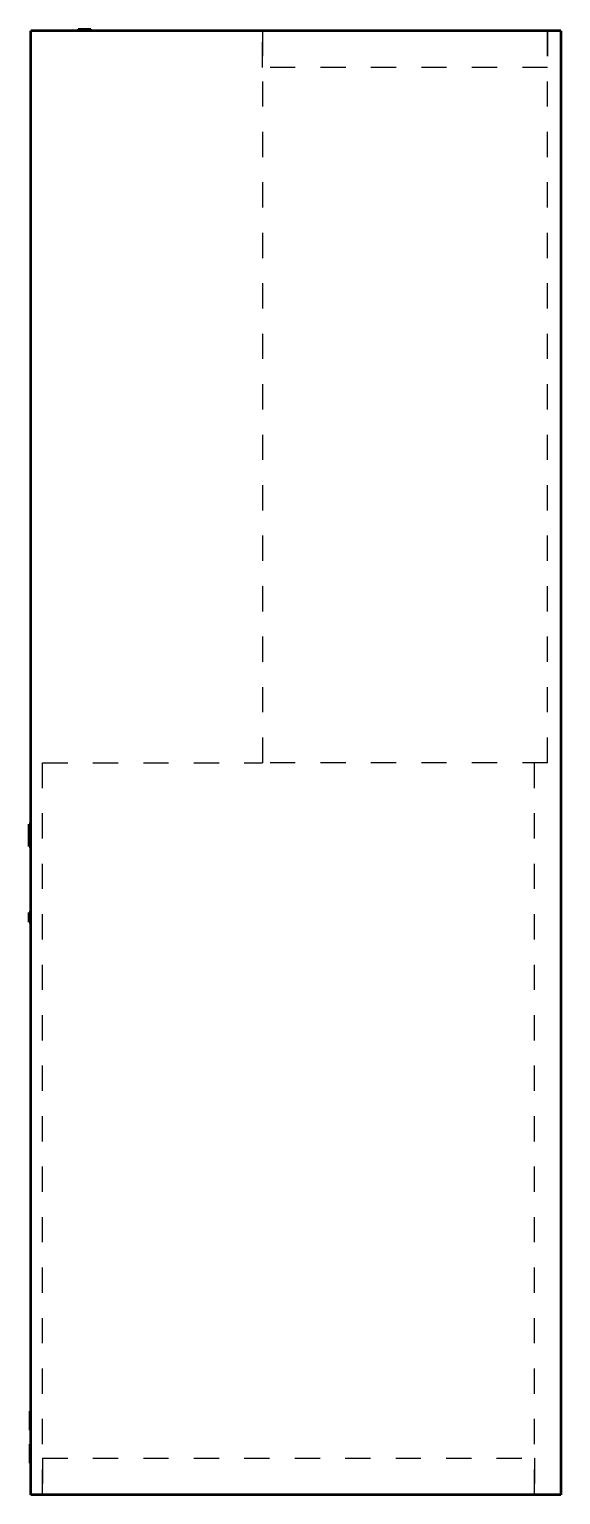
# Model space of a CAD drawing. Header units: inches. Extents: x -10.6 to 10.5, y 0 to 58.1.
import ezdxf

# ---------------------------------------------------------------- set-up
doc = ezdxf.new("R2010")
doc.units = ezdxf.units.IN
doc.header["$MEASUREMENT"] = 0
doc.linetypes.add('Dashed', pattern=[2, 1, -1])
doc.layers.add('AM_0', color=7, linetype='Continuous', lineweight=50)
doc.layers.add('AM_9', color=6, linetype='Dashed', lineweight=25)

# ---------------------------------------------------------------- blocks, each defined once
blk = doc.blocks.new('1_DFVE60DP1400_PART8_0_in_DFVE60DP1400_2')
at = {"layer": 'AM_9'}
for p, q in [((-1.32, 58), (-1.32, 29)), ((9.98, 29), (9.98, 58)), ((9.98, 29), (-1.32, 29))]:
    blk.add_line(p, q, dxfattribs=at)
blk = doc.blocks.new('2_DFVE60DP1400_PART7_0_in_DFVE60DP1400_2')
at = {"layer": 'AM_9'}
for p, q in [((-10.04, 29), (-1.32, 29)), ((-10.04, 0), (-10.04, 29)), ((9.46, 0), (9.46, 29))]:
    blk.add_line(p, q, dxfattribs=at)
blk = doc.blocks.new('3_DFVE60DP1400_PART6_0_in_DFVE60DP1400_2')
at = {"layer": 'AM_0'}
for p, q in [((-8.625, 58.0625), (-8.625, 58)), ((-8.625, 58.0625), (-8.125, 58.0625)), ((-8.125, 58), (-8.125, 58.0625))]:
    blk.add_line(p, q, dxfattribs=at)
blk = doc.blocks.new('4_DFVE60DP1400_PART5_0_in_DFVE60DP1400_2')
at = {"layer": 'AM_0'}
for p, q in [((-10.5625, 25.6875), (-10.5625, 26.5625)), ((-10.5, 26.5625), (-10.5625, 26.5625)), ((-10.5625, 25.6875), (-10.5, 25.6875))]:
    blk.add_line(p, q, dxfattribs=at)
blk = doc.blocks.new('5_DFVE60DP1400_PART4_0_in_DFVE60DP1400_2')
at = {"layer": 'AM_0'}
for p, q in [((-10.5625, 22.6875), (-10.5625, 23.0625)), ((-10.5, 23.0625), (-10.5625, 23.0625)), ((-10.5625, 22.6875), (-10.5, 22.6875))]:
    blk.add_line(p, q, dxfattribs=at)
blk = doc.blocks.new('6_DFVE60DP1400_PART3_0_in_DFVE60DP1400_2')
at = {"layer": 'AM_0'}
for p, q in [((-10.53125, 2.5625), (-10.53125, 3.3125)), ((-10.5, 3.3125), (-10.53125, 3.3125)), ((-10.53125, 2.5625), (-10.5, 2.5625))]:
    blk.add_line(p, q, dxfattribs=at)
blk = doc.blocks.new('7_DFVE60DP1400_PART2_0_in_DFVE60DP1400_2')
at = {"layer": 'AM_0'}
for p, q in [((-10.53125, 1.25), (-10.53125, 2)), ((-10.5, 2), (-10.53125, 2)), ((-10.53125, 1.25), (-10.5, 1.25))]:
    blk.add_line(p, q, dxfattribs=at)
blk = doc.blocks.new('8_DFVE60DP1400_PART1_0_in_DFVE60DP1400_2')
at = {"layer": 'AM_0'}
for p, q in [((-10.5, 0), (-10.5, 58)), ((10.5, 58), (-10.5, 58)), ((10.5, 58), (10.5, 0)), ((10.5, 0), (-10.5, 0))]:
    blk.add_line(p, q, dxfattribs=at)
at = {"layer": 'AM_9'}
for p, q in [((-1.32, 56.55), (-1.32, 58)), ((9.98, 58), (9.98, 56.55)), ((9.98, 56.55), (-1.32, 56.55)), ((-10.04, 1.45), (-10.04, 0)), ((-10.04, 1.45), (9.46, 1.45)), ((9.46, 1.45), (9.46, 0))]:
    blk.add_line(p, q, dxfattribs=at)

msp = doc.modelspace()

# ---------------------------------------------------------------- block references
for name in ['8_DFVE60DP1400_PART1_0_in_DFVE60DP1400_2', '3_DFVE60DP1400_PART6_0_in_DFVE60DP1400_2', '1_DFVE60DP1400_PART8_0_in_DFVE60DP1400_2', '2_DFVE60DP1400_PART7_0_in_DFVE60DP1400_2', '4_DFVE60DP1400_PART5_0_in_DFVE60DP1400_2', '5_DFVE60DP1400_PART4_0_in_DFVE60DP1400_2', '6_DFVE60DP1400_PART3_0_in_DFVE60DP1400_2', '7_DFVE60DP1400_PART2_0_in_DFVE60DP1400_2']:
    msp.add_blockref(name, (0, 0))

doc.saveas('drawing.dxf')
